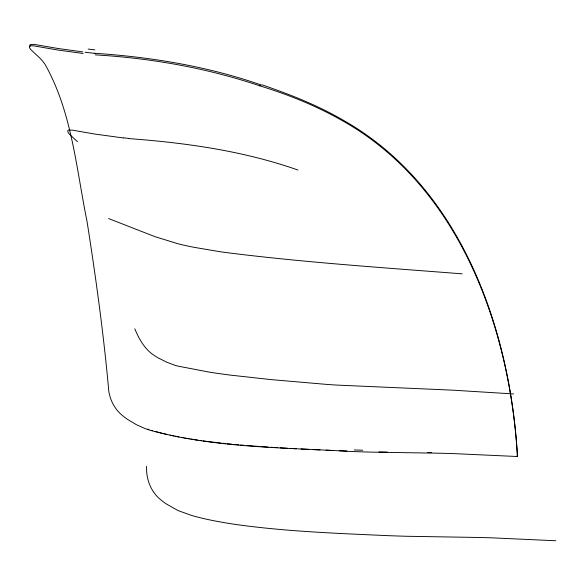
<?xml version="1.0" encoding="UTF-8"?>
<svg xmlns="http://www.w3.org/2000/svg" width="585" height="585" viewBox="0 0 585 585"><rect width="100%" height="100%" fill="white"/><g stroke="black" fill="none" stroke-linecap="round" stroke-linejoin="round"><path stroke-width="0.88" d="M95.275 54.873C151.157 58.149 206.6 67.955 259.711 85.805C261.466 83.531 264.917 86.185 267.301 86.631C276.427 89.936 285.568 93.212 294.584 96.825C311.417 103.538 327.863 111.274 343.541 120.371C460.746 186.878 510.266 328.536 517.462 456.519L451.92 453.536A357.311 79.165 4.2 0 0 435.277 453.148L371.358 452.125A447.649 99.179 4.2 0 1 350.444 451.452C283.63 447.423 215.317 448.059 150.25 430.319A68.101 15.086 4.2 0 1 145.314 428.659L136.532 424.754L127.815 419.562A226.768 50.237 4.2 0 1 122.163 415.291C113.563 408.206 108.671 397.295 108.335 386.232C103.26 331.117 95.626 276.178 87.048 221.481C76.284 168.765 72.013 112.174 45.118 64.496A249.005 68.555 -84.1 0 0 39.151 57.418L30.866 49.666L29.389 47.458L29.535 46.156L31.115 45.71L34.222 45.922L57.308 49.944L83.15 53.484M427.679 452.505L431.635 452.556M387.292 452.088L378.883 451.934M347.007 451.042L339.205 450.742M333.37 450.501L326.042 450.187M319.995 449.923L312.799 449.587M308.836 449.39L301.004 448.995M296.368 448.753L289.97 448.403M516.906 455.81L517.403 455.839M555.75 540.752L490.215 537.769A357.311 79.165 4.2 0 0 473.565 537.388L406.37 536.269A445.236 98.638 4.2 0 1 388.937 535.692C337.691 533.388 286.292 531.582 235.441 524.416A135.852 30.098 4.2 0 1 224.369 522.668L214.717 520.913A111.15 24.628 4.2 0 1 198.761 517.374L197.021 516.928A125.417 27.787 4.2 0 1 192.019 515.582L178.03 510.573L166.103 503.795A226.768 50.237 4.2 0 1 160.451 499.531C150.696 491.583 146.009 478.779 146.572 466.391M287.257 448.249L280.149 447.832M277.517 447.671L270.643 447.24M268.12 447.072L261.502 446.626M259.894 446.509L253.554 446.041M513.542 393.939L452.834 390.173L336.287 385.062A222.505 49.294 4.2 0 1 326.159 384.36L270.987 379.599L230.336 375.109A200.662 44.453 4.2 0 1 209.474 372.162L178.242 366.181A44.921 9.952 4.2 0 1 174.359 365.069L166.579 362.122L158.447 358.035A148.4 32.877 4.2 0 1 153.658 355.073C144.451 348.879 138.959 338.766 134.762 328.785M462.209 273.853C383.197 267.645 304.032 262.431 225.379 252.471A140.875 31.21 4.2 0 1 217.869 251.36L194.096 247.323A100.7 22.31 4.2 0 1 185.92 245.634A108.598 24.058 4.2 0 1 177.445 243.609L154.923 236.64L108.547 218.541M252.786 445.982L246.716 445.507M244.135 445.295L240.545 444.98M238.782 444.827L233.642 444.359M231.974 444.198L227.112 443.715M225.532 443.547L222.446 443.225M94.353 53.264C150.74 56.986 207.002 66.185 260.479 84.745M128.554 138.565C186.001 142.842 243.382 150.85 297.999 170.045M220.933 443.057L211.609 441.967M123.625 137.987L94.96 134.082L72.364 130.141L68.928 129.987L67.75 130.47L67.999 132.349L69.71 134.528L77.447 141.65M82.697 51.889L57.696 48.438L33.842 44.35L30.391 44.54L29.872 45.242L30.135 46.317M210.922 441.887L206.929 441.375M206.278 441.287L203.097 440.863M199.427 440.344L201.24 440.6M197.65 440.081L190.9 439.042M187.734 438.523L189.299 438.779M184.692 437.997L186.198 438.26M181.781 437.478L183.222 437.734M177.628 436.695L178.981 436.951M174.995 436.169L176.297 436.432M172.458 435.642L173.716 435.905M170.023 435.123L171.229 435.379M166.915 434.421L167.676 434.596M166.155 434.238L163.946 433.712M163.222 433.536L161.804 433.185M161.109 433.002L159.734 432.651M159.054 432.469L157.058 431.935M155.12 431.394L156.407 431.759M151.383 430.297L152.612 430.67M259.711 85.805C287.359 94.331 314.438 105.037 339.702 119.216C459.079 184.487 509.959 327.527 517.462 456.519M362.758 450.223A446.962 102.66 4.1 0 1 354.276 449.96M148.985 429.507A66.361 14.998 4.1 0 1 147.778 429.083M95.406 53.425A79.304 8.658 6.1 0 1 85.022 52.24M94.843 49.871A76.335 4.541 6.6 0 1 88.211 49.081M128.641 138.418A71.838 9.009 6 0 1 123.801 137.848"/></g></svg>
